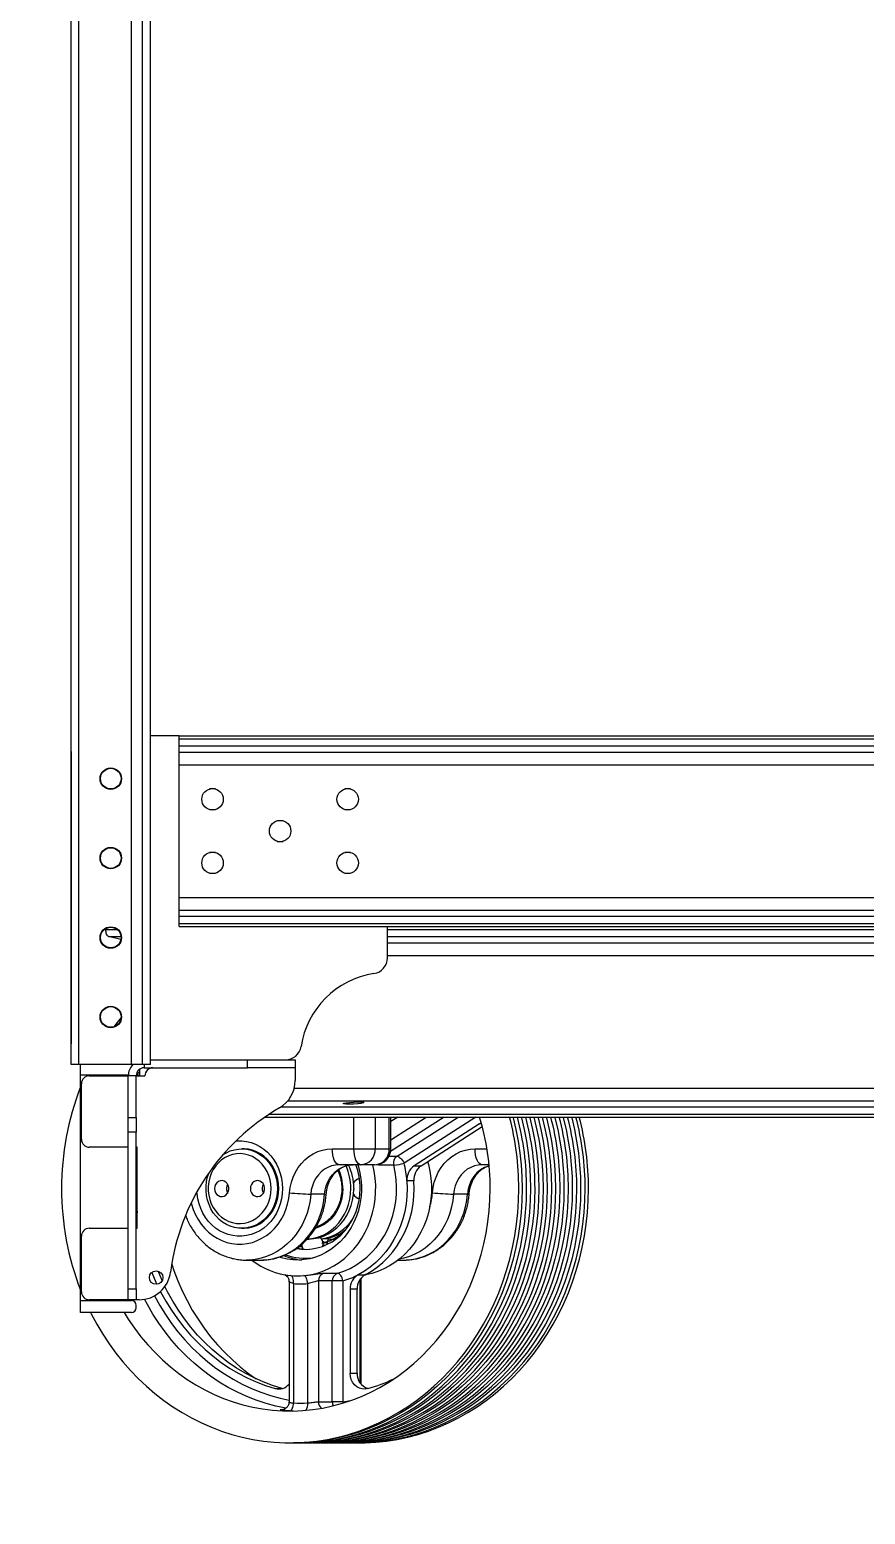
# Model space of a CAD drawing. Header units: millimetres. Extents: x -732 to 732, y -490 to 3247.
# Drawn here: x -732 to -206, y -490 to 444 of the extents above; entities that cross this region are included whole.
import ezdxf

# ---------------------------------------------------------------- set-up
doc = ezdxf.new("R2010")
doc.units = ezdxf.units.MM
doc.layers.add('Wipeouts', color=7, linetype='Continuous', true_color=0xbcb7d9)

msp = doc.modelspace()

# ---------------------------------------------------------------- wipeouts: each hides what was drawn before it
msp.add_wipeout([(0, -490), (0, 0), (-656, 0), (-656, 2736), (-571.226, 2736), (-564.722, 2738.404), (-561.345, 2744.461), (-545.891, 2774.891), (-515.462, 2790.345), (-509.404, 2793.722), (-507, 2800.226), (-507, 2820), (-200, 2820), (-200, 2805), (0, 2805), (0, 2940), (-565, 2940), (-565, 2952.956), (-567.669, 2962.938), (-574.962, 2970.255), (-594.292, 2983.776), (-621.26, 3013.874), (-632.169, 3033.634), (-643.4, 3073.506), (-650.016, 3086.002), (-663.242, 3091), (-665, 3091), (-665, 3099), (-700, 3099), (-700, 2943), (-706, 2943), (-706, 2904), (-707.012, 2903.944), (-709.343, 2909.157), (-715, 2911.5), (-720, 2911.5), (-720, 2907.5), (-716, 2907.5), (-713.172, 2906.328), (-712, 2903.5), (-712, 2894.795), (-715, 2894.795), (-715, 2891.899), (-721.657, 2889.556), (-724, 2883.9), (-724, 2879.899), (-721.657, 2874.243), (-716, 2871.9), (-715, 2871.9), (-715, 2866.096), (-724, 2866.096), (-724, 2863), (-729, 2863), (-729, 2844), (-732, 2844), (-732, 2832), (-729, 2832), (-729, 2813), (-724, 2813), (-724, 2809.903), (-715, 2809.795), (-715, 2804.1), (-716.011, 2804.1), (-721.657, 2801.757), (-724, 2796.1), (-724, 2792.1), (-721.657, 2786.443), (-716, 2784.1), (-715, 2784.1), (-715, 2780.436), (-712, 2780.436), (-712, 2772.5), (-713.172, 2769.671), (-716, 2768.5), (-720, 2768.5), (-720, 2764.5), (-715, 2764.5), (-709.343, 2766.843), (-707, 2772), (-706, 2772), (-706, -207), (-700, -207), (-700, -221.04), (-711.24, -268.532), (-712.011, -285), (-706.879, -327.231), (-700, -348.96), (-700, -363), (-693.744, -363), (-668.671, -399.456), (-650.491, -416.148), (-627.069, -430.923), (-601.581, -440.58), (-578.289, -444.604), (-571.554, -444.956), (-520.975, -444.956), (-500.851, -442.85), (-484.43, -438.668), (-474.809, -435.208), (-453.437, -424.147), (-428.79, -404.57), (-406.439, -376.601), (-389.377, -340.1), (-383.061, -314.834), (-380.539, -284.9), (-381.99, -262.313), (-386.344, -240), (-191.807, -240), (-191.807, -490)]).dxf.layer = 'Wipeouts'

# ---------------------------------------------------------------- next in the draw order: linework, layer by layer
at = {"color": 7, "linetype": 'Continuous', "lineweight": 25}
for p, q in [((-706, -207), (-706, 2828)), ((-661, -207), (-661, 2828)), ((-656, -207), (-656, 2828)), ((-638, 0), (-656, 0)), ((-638, -1.889), (-638, 0)), ((-638, 0), (638, 0)), ((-638, -1.889), (638, -1.889)), ((-638, -6.364), (-638, -1.889)), ((-638, -6.364), (638, -6.364)), ((-638, -10.306), (-638, -6.364)), ((-706, -10), (-706, -194)), ((-638, -10.306), (638, -10.306)), ((-638, -18.263), (-638, -10.306)), ((-638, -18.263), (638, -18.263)), ((-638, -101.737), (-638, -18.263)), ((-615.18, -33.5), (-618.82, -33.5)), ((-530.18, -33.5), (-533.82, -33.5)), ((-618.82, -46.5), (-615.18, -46.5)), ((-533.82, -46.5), (-530.18, -46.5)), ((-572.68, -53.5), (-576.32, -53.5)), ((-615.18, -73.5), (-618.82, -73.5)), ((-576.32, -66.5), (-572.68, -66.5)), ((-530.18, -73.5), (-533.82, -73.5)), ((-618.82, -86.5), (-615.18, -86.5)), ((-533.82, -86.5), (-530.18, -86.5)), ((-638, -101.737), (638, -101.737)), ((-638, -109.694), (-638, -101.737)), ((-638, -109.694), (638, -109.694)), ((-638, -113.636), (-638, -109.694)), ((-684.144, -121.889), (-684.144, -121.311)), ((-638, -113.636), (638, -113.636)), ((-638, -118.111), (-638, -113.636)), ((-638, -118.111), (638, -118.111)), ((-638, -120), (-638, -118.111)), ((-638, -120), (41.748, -120)), ((-507, -139.774), (-507, -120)), ((-674.616, -128.225), (-682.378, -126.364)), ((-656, -204), (-571.226, -204)), ((-595, -209), (-595, -204)), ((-571.226, -204), (-565, -204)), ((-565, -204), (-565, -209)), ((-701, -207), (-706, -207)), ((-668, -207), (-701, -207)), ((-700, -213.5), (-700, -207)), ((-700, -213.5), (-669.987, -213.5)), ((-700, -355.5), (-700, -213.5)), ((-694.5, -214), (-670, -214)), ((-670, -213.5), (-670, -214)), ((-665, -214), (-670, -214)), ((-670, -240.342), (-670, -214)), ((-661, -207), (-668, -207)), ((-665, -214), (-659.5, -214)), ((-665, -240.342), (-665, -214)), ((-662.795, -214), (-662.795, -209.855)), ((-656, -207), (-661, -207)), ((-660, -209), (-595, -209)), ((-565, -209), (-595, -209)), ((-565, -209), (-565, -216.957)), ((-699.5, -254), (-699.5, -219)), ((-670, -240.342), (-665, -240.342)), ((-670, -249.439), (-670, -240.342)), ((-665, -240.342), (-665, -249.439)), ((-584.039, -240), (570.168, -240)), ((-528.061, -260), (-528.061, -240)), ((-514.69, -240), (-514.69, -260)), ((-505.922, -260), (-505.922, -240)), ((-504.91, -260), (-504.91, -240)), ((-665, -249.439), (-670, -249.439)), ((-670, -348.032), (-670, -249.439)), ((-665, -348.032), (-665, -249.439)), ((-449.029, -244.226), (-490.239, -270.698)), ((-485.856, -270.698), (-447.343, -245.959)), ((-449.029, -244.226), (-447.967, -243.644)), ((-670, -259), (-694.5, -259)), ((-664.5, -259), (-665, -259)), ((-664.5, -310), (-664.5, -259)), ((-597.773, -260), (-598.65, -260)), ((-541.716, -260), (-528.061, -260)), ((-528.061, -260), (-514.69, -260)), ((-514.69, -260), (-505.922, -260)), ((-664.5, -270), (-665, -270)), ((-523.678, -270), (-537.333, -270)), ((-514.91, -270), (-523.678, -270)), ((-503.017, -270.281), (-511.785, -270.281)), ((-490.239, -270.698), (-485.856, -270.698)), ((-443.076, -270), (-447.467, -270)), ((-490.32, -280.164), (-494.704, -280.164)), ((-546.488, -288.462), (-555.255, -288.462)), ((-528.171, -284.716), (-528.171, -285.284)), ((-456.622, -288.462), (-465.389, -288.462)), ((-699.5, -350), (-699.5, -315)), ((-694.5, -310), (-670, -310)), ((-665, -310), (-664.5, -310)), ((-598.65, -310), (-597.773, -310)), ((-557.471, -316.75), (-556.707, -316.75)), ((-556.451, -316.749), (-556.707, -316.749)), ((-542.757, -316.75), (-540.925, -316.75)), ((-540.67, -316.749), (-540.925, -316.749)), ((-540.67, -316.749), (-539.298, -316.698)), ((-561.692, -320.877), (-560.708, -321.263)), ((-547.55, -320.955), (-547.18, -321.102)), ((-547.484, -320.18), (-546.264, -320.729)), ((-595.184, -329.998), (-595.581, -330)), ((-595.581, -330), (-586.814, -330)), ((-586.814, -330), (-586.528, -329.999)), ((-500.307, -330), (-496.948, -330)), ((-496.948, -330), (-496.662, -329.999)), ((-568.91, -343.371), (-568.91, -419.284)), ((-566.101, -344.791), (-566.101, -419.908)), ((-557.113, -419.908), (-557.113, -344.791)), ((-550.428, -343.095), (-550.428, -419.164)), ((-541.66, -343.095), (-550.428, -343.095)), ((-547.057, -338.253), (-538.29, -338.253)), ((-541.66, -419.164), (-541.66, -343.095)), ((-534.974, -343.095), (-541.66, -343.095)), ((-534.974, -343.095), (-534.974, -419.164)), ((-525.344, -339.211), (-520.961, -339.211)), ((-523.619, -408.084), (-523.619, -343.371)), ((-670, -355), (-694.5, -355)), ((-670, -348.032), (-665, -348.032)), ((-670, -355), (-670, -348.032)), ((-670, -355), (-670, -355.5)), ((-665, -355), (-670, -355)), ((-665, -348.032), (-665, -355)), ((-663.242, -355), (-665, -355)), ((-530.48, -348.246), (-530.48, -401.19)), ((-526.097, -348.246), (-530.48, -348.246)), ((-526.097, -401.19), (-526.097, -348.246)), ((-700, -363), (-700, -355.5)), ((-700, -355.5), (-668, -355.5)), ((-668, -363), (-700, -363)), ((-665, -360), (-665, -358.5)), ((-530.48, -401.19), (-526.097, -401.19)), ((-577.667, -410.872), (-573.283, -410.872)), ((-550.428, -419.164), (-541.66, -419.164)), ((-534.974, -419.164), (-541.66, -419.164)), ((-568.183, -445), (-566.101, -445)), ((-563.251, -445), (-560.84, -445)), ((-557.991, -445), (-555.58, -445)), ((-552.73, -445), (-550.319, -445)), ((-547.47, -445), (-545.059, -445)), ((-542.209, -445), (-539.798, -445)), ((-536.949, -445), (-534.538, -445)), ((-531.689, -445), (-529.277, -445)), ((-526.428, -445), (-524.346, -445))]:
    msp.add_line(p, q, dxfattribs=at)
at = {"color": 8, "linetype": 'Continuous', "lineweight": 25}
for p, q in [((-701, -207), (-701, 2828)), ((-668, -207), (-668, 2828)), ((-684.144, -121.889), (-676.984, -121.889)), ((-682.378, -126.364), (-674.531, -126.364)), ((-507, -121.889), (570.168, -121.889)), ((-507, -126.364), (571.934, -126.364)), ((-507, -130.306), (588.376, -130.306)), ((-507, -138.263), (591.516, -138.263)), ((-664.872, -212.878), (-664.369, -213.216)), ((-664.369, -213.216), (-664.808, -214)), ((-663.149, -214), (-664.369, -213.216)), ((-660, -207), (-660, -209)), ((-565.58, -221.738), (591.516, -221.738)), ((-569.58, -229.694), (588.376, -229.694)), ((-581.222, -238.111), (570.168, -238.111)), ((-573.964, -233.636), (571.934, -233.636)), ((-471.386, -240), (-505.042, -261.62)), ((-504.91, -254.354), (-482.565, -240)), ((-500.541, -240), (-504.91, -242.806)), ((-500.934, -264.613), (-462.618, -240)), ((-451.438, -240), (-496.496, -268.943)), ((-447.807, -244.226), (-449.029, -244.226)), ((-665, -260), (-664.5, -260)), ((-505.922, -260), (-504.91, -260)), ((-451.85, -260), (-444.374, -260)), ((-511.785, -270.281), (-511.916, -269.542)), ((-506.038, -264.613), (-500.934, -264.613)), ((-570.591, -339.713), (-571.265, -339.369)), ((-524.125, -343.095), (-524.813, -343.095)), ((-524.125, -407.439), (-524.125, -343.095)), ((-534.974, -419.164), (-530.166, -418.458)), ((-534.921, -420.02), (-534.974, -419.164)), ((-573.397, -424.133), (-572.916, -424.133)), ((-573.397, -424.133), (-572.888, -424.164))]:
    msp.add_line(p, q, dxfattribs=at)
at = {"color": 7, "linetype": 'Continuous', "lineweight": 25, "flags": 128}
for points in [[(-682.378, -126.364), (-682.732, -126.204), (-683.067, -125.899), (-683.372, -125.459), (-683.637, -124.9), (-683.853, -124.24), (-684.013, -123.502), (-684.111, -122.709), (-684.144, -121.889)], [(-674.506, -177.267), (-677.862, -181.517), (-679.151, -183.232)], [(-428.098, -240), (-427.947, -240.578), (-426.228, -247.831), (-424.816, -255.167), (-423.714, -262.567), (-422.926, -270.017), (-422.452, -277.501), (-422.294, -285), (-422.452, -292.5), (-422.926, -299.983), (-423.714, -307.433), (-424.816, -314.834), (-426.228, -322.169), (-427.947, -329.422), (-429.971, -336.578), (-432.293, -343.621), (-434.91, -350.534), (-437.815, -357.304), (-441.002, -363.915), (-444.464, -370.352), (-448.193, -376.601), (-452.182, -382.65), (-456.421, -388.483), (-460.901, -394.089), (-465.613, -399.456), (-470.545, -404.57), (-475.687, -409.422), (-481.028, -414.001), (-486.557, -418.295), (-492.259, -422.297), (-498.125, -425.997), (-504.139, -429.387), (-510.29, -432.459), (-516.564, -435.208), (-522.946, -437.626), (-529.424, -439.709), (-535.982, -441.452), (-542.606, -442.85), (-549.282, -443.902), (-555.994, -444.604), (-562.729, -444.956), (-566.101, -445)], [(-422.838, -240), (-422.687, -240.578), (-420.967, -247.831), (-419.555, -255.167), (-418.454, -262.567), (-417.665, -270.017), (-417.191, -277.501), (-417.033, -285), (-417.191, -292.5), (-417.665, -299.983), (-418.454, -307.433), (-419.555, -314.834), (-420.967, -322.169), (-422.687, -329.422), (-424.71, -336.578), (-427.033, -343.621), (-429.649, -350.534), (-432.554, -357.304), (-435.742, -363.915), (-439.204, -370.352), (-442.933, -376.601), (-446.922, -382.65), (-451.161, -388.483), (-455.641, -394.089), (-460.352, -399.456), (-465.285, -404.57), (-470.427, -409.422), (-475.768, -414.001), (-481.296, -418.295), (-486.999, -422.297), (-492.864, -425.997), (-498.879, -429.387), (-505.03, -432.459), (-511.303, -435.208), (-517.686, -437.626), (-524.163, -439.709), (-530.721, -441.452), (-537.345, -442.85), (-544.021, -443.902), (-550.734, -444.604), (-557.469, -444.956), (-560.84, -445)], [(-417.578, -240), (-417.426, -240.578), (-415.707, -247.831), (-414.295, -255.167), (-413.193, -262.567), (-412.405, -270.017), (-411.931, -277.501), (-411.773, -285), (-411.931, -292.5), (-412.405, -299.983), (-413.193, -307.433), (-414.295, -314.834), (-415.707, -322.169), (-417.426, -329.422), (-419.45, -336.578), (-421.772, -343.621), (-424.389, -350.534), (-427.294, -357.304), (-430.481, -363.915), (-433.943, -370.352), (-437.673, -376.601), (-441.661, -382.65), (-445.9, -388.483), (-450.38, -394.089), (-455.092, -399.456), (-460.024, -404.57), (-465.166, -409.422), (-470.507, -414.001), (-476.036, -418.295), (-481.739, -422.297), (-487.604, -425.997), (-493.619, -429.387), (-499.769, -432.459), (-506.043, -435.208), (-512.425, -437.626), (-518.903, -439.709), (-525.461, -441.452), (-532.085, -442.85), (-538.761, -443.902), (-545.474, -444.604), (-552.209, -444.956), (-555.58, -445)], [(-412.317, -240), (-412.166, -240.578), (-410.446, -247.831), (-409.034, -255.167), (-407.933, -262.567), (-407.144, -270.017), (-406.67, -277.501), (-406.512, -285), (-406.67, -292.5), (-407.144, -299.983), (-407.933, -307.433), (-409.034, -314.834), (-410.446, -322.169), (-412.166, -329.422), (-414.189, -336.578), (-416.512, -343.621), (-419.129, -350.534), (-422.034, -357.304), (-425.221, -363.915), (-428.683, -370.352), (-432.412, -376.601), (-436.401, -382.65), (-440.64, -388.483), (-445.12, -394.089), (-449.831, -399.456), (-454.764, -404.57), (-459.906, -409.422), (-465.247, -414.001), (-470.775, -418.295), (-476.478, -422.297), (-482.343, -425.997), (-488.358, -429.387), (-494.509, -432.459), (-500.783, -435.208), (-507.165, -437.626), (-513.642, -439.709), (-520.2, -441.452), (-526.825, -442.85), (-533.5, -443.902), (-540.213, -444.604), (-546.948, -444.956), (-550.319, -445)], [(-407.057, -240), (-406.906, -240.578), (-405.186, -247.831), (-403.774, -255.167), (-402.672, -262.567), (-401.884, -270.017), (-401.41, -277.501), (-401.252, -285), (-401.41, -292.5), (-401.884, -299.983), (-402.672, -307.433), (-403.774, -314.834), (-405.186, -322.169), (-406.906, -329.422), (-408.929, -336.578), (-411.251, -343.621), (-413.868, -350.534), (-416.773, -357.304), (-419.96, -363.915), (-423.422, -370.352), (-427.152, -376.601), (-431.14, -382.65), (-435.379, -388.483), (-439.859, -394.089), (-444.571, -399.456), (-449.503, -404.57), (-454.645, -409.422), (-459.987, -414.001), (-465.515, -418.295), (-471.218, -422.297), (-477.083, -425.997), (-483.098, -429.387), (-489.248, -432.459), (-495.522, -435.208), (-501.905, -437.626), (-508.382, -439.709), (-514.94, -441.452), (-521.564, -442.85), (-528.24, -443.902), (-534.953, -444.604), (-541.688, -444.956), (-545.059, -445)], [(-401.796, -240), (-401.645, -240.578), (-399.926, -247.831), (-398.513, -255.167), (-397.412, -262.567), (-396.623, -270.017), (-396.149, -277.501), (-395.991, -285), (-396.149, -292.5), (-396.623, -299.983), (-397.412, -307.433), (-398.513, -314.834), (-399.926, -322.169), (-401.645, -329.422), (-403.668, -336.578), (-405.991, -343.621), (-408.608, -350.534), (-411.513, -357.304), (-414.7, -363.915), (-418.162, -370.352), (-421.891, -376.601), (-425.88, -382.65), (-430.119, -388.483), (-434.599, -394.089), (-439.31, -399.456), (-444.243, -404.57), (-449.385, -409.422), (-454.726, -414.001), (-460.254, -418.295), (-465.957, -422.297), (-471.822, -425.997), (-477.837, -429.387), (-483.988, -432.459), (-490.262, -435.208), (-496.644, -437.626), (-503.121, -439.709), (-509.679, -441.452), (-516.304, -442.85), (-522.979, -443.902), (-529.692, -444.604), (-536.427, -444.956), (-539.798, -445)], [(-396.536, -240), (-396.385, -240.578), (-394.665, -247.831), (-393.253, -255.167), (-392.151, -262.567), (-391.363, -270.017), (-390.889, -277.501), (-390.731, -285), (-390.889, -292.5), (-391.363, -299.983), (-392.151, -307.433), (-393.253, -314.834), (-394.665, -322.169), (-396.385, -329.422), (-398.408, -336.578), (-400.73, -343.621), (-403.347, -350.534), (-406.252, -357.304), (-409.439, -363.915), (-412.901, -370.352), (-416.631, -376.601), (-420.619, -382.65), (-424.858, -388.483), (-429.339, -394.089), (-434.05, -399.456), (-438.982, -404.57), (-444.125, -409.422), (-449.466, -414.001), (-454.994, -418.295), (-460.697, -422.297), (-466.562, -425.997), (-472.577, -429.387), (-478.728, -432.459), (-485.001, -435.208), (-491.384, -437.626), (-497.861, -439.709), (-504.419, -441.452), (-511.043, -442.85), (-517.719, -443.902), (-524.432, -444.604), (-531.167, -444.956), (-534.538, -445)], [(-391.275, -240), (-391.124, -240.578), (-389.405, -247.831), (-387.992, -255.167), (-386.891, -262.567), (-386.102, -270.017), (-385.628, -277.501), (-385.47, -285), (-385.628, -292.5), (-386.102, -299.983), (-386.891, -307.433), (-387.992, -314.834), (-389.405, -322.169), (-391.124, -329.422), (-393.148, -336.578), (-395.47, -343.621), (-398.087, -350.534), (-400.992, -357.304), (-404.179, -363.915), (-407.641, -370.352), (-411.37, -376.601), (-415.359, -382.65), (-419.598, -388.483), (-424.078, -394.089), (-428.79, -399.456), (-433.722, -404.57), (-438.864, -409.422), (-444.205, -414.001), (-449.733, -418.295), (-455.436, -422.297), (-461.302, -425.997), (-467.316, -429.387), (-473.467, -432.459), (-479.741, -435.208), (-486.123, -437.626), (-492.601, -439.709), (-499.158, -441.452), (-505.783, -442.85), (-512.458, -443.902), (-519.171, -444.604), (-525.906, -444.956), (-529.277, -445)], [(-610.641, -263.858), (-608.313, -262.43), (-605.846, -261.317), (-603.278, -260.536), (-600.645, -260.099), (-597.984, -260.011), (-595.332, -260.274), (-592.727, -260.884), (-590.205, -261.833), (-587.801, -263.107), (-585.55, -264.688), (-583.483, -266.554), (-581.629, -268.68), (-580.013, -271.034), (-578.659, -273.584), (-577.586, -276.295), (-576.808, -279.128), (-576.338, -282.043), (-576.18, -285)], [(-602.436, -255.126), (-601.425, -255.044), (-598.505, -255.044), (-595.603, -255.395), (-592.751, -256.094), (-589.985, -257.131), (-587.335, -258.495), (-584.833, -260.17), (-582.509, -262.135), (-580.389, -264.369), (-578.499, -266.845), (-576.861, -269.533), (-575.493, -272.403), (-574.412, -275.421), (-573.631, -278.551), (-573.159, -281.756), (-573.001, -285)], [(-575.303, -285), (-575.461, -282.043), (-575.932, -279.128), (-576.709, -276.295), (-577.783, -273.584), (-579.136, -271.034), (-580.752, -268.68), (-582.606, -266.554), (-584.673, -264.688), (-586.925, -263.107), (-589.328, -261.833), (-591.85, -260.884), (-594.455, -260.274), (-597.107, -260.011), (-597.773, -260)], [(-568.6, -287.692), (-568.185, -284.278), (-567.421, -280.939), (-566.318, -277.72), (-564.89, -274.663), (-563.157, -271.808), (-561.141, -269.193), (-558.868, -266.852), (-556.37, -264.817), (-553.678, -263.113), (-550.828, -261.765), (-547.859, -260.789), (-544.808, -260.198), (-541.716, -260)], [(-537.333, -270), (-538.188, -269.808), (-539.01, -269.239), (-539.768, -268.315), (-540.432, -267.071), (-540.978, -265.556), (-541.383, -263.827), (-541.632, -261.951), (-541.716, -260)], [(-523.678, -270), (-524.533, -269.808), (-525.355, -269.239), (-526.113, -268.315), (-526.777, -267.071), (-527.323, -265.556), (-527.728, -263.827), (-527.977, -261.951), (-528.061, -260)], [(-478.734, -287.692), (-478.319, -284.278), (-477.555, -280.939), (-476.452, -277.72), (-475.024, -274.663), (-473.291, -271.808), (-471.274, -269.193), (-469.002, -266.852), (-466.504, -264.817), (-463.812, -263.113), (-460.962, -261.765), (-457.993, -260.789), (-454.942, -260.198), (-451.85, -260)], [(-447.467, -270), (-448.322, -269.808), (-449.144, -269.239), (-449.902, -268.315), (-450.566, -267.071), (-451.111, -265.556), (-451.517, -263.827), (-451.766, -261.951), (-451.85, -260)], [(-664.519, -270), (-664.567, -270.468), (-665, -275.699)], [(-580.191, -285), (-580.354, -282.187), (-580.838, -279.42), (-581.636, -276.744), (-582.736, -274.204), (-584.118, -271.842), (-585.761, -269.695), (-587.636, -267.8), (-589.714, -266.187), (-591.961, -264.883), (-594.339, -263.909), (-596.809, -263.282), (-599.331, -263.011), (-601.864, -263.102), (-604.365, -263.552), (-606.794, -264.354), (-609.111, -265.495), (-611.278, -266.956), (-613.259, -268.714), (-615.021, -270.739), (-616.537, -272.998), (-617.78, -275.455), (-618.731, -278.068), (-619.374, -280.795), (-619.698, -283.591), (-619.698, -286.41), (-619.374, -289.206), (-618.731, -291.932), (-617.78, -294.545), (-616.537, -297.002), (-615.021, -299.261), (-613.259, -301.286), (-611.278, -303.044), (-609.111, -304.505), (-606.794, -305.646), (-604.365, -306.448), (-601.864, -306.898), (-599.331, -306.989), (-596.809, -306.718), (-594.339, -306.091), (-591.961, -305.117), (-589.714, -303.813), (-587.636, -302.2), (-585.761, -300.305), (-584.118, -298.158), (-582.736, -295.796), (-581.636, -293.256), (-580.838, -290.581), (-580.354, -287.813), (-580.191, -285)], [(-525.667, -270), (-525.278, -271.284), (-524.339, -275.125), (-523.709, -279.044), (-523.393, -283.01), (-523.393, -286.991), (-523.709, -290.956), (-524.339, -294.875), (-525.278, -298.716), (-526.518, -302.45), (-528.05, -306.048), (-529.862, -309.481), (-531.94, -312.722), (-534.267, -315.747), (-536.824, -318.53), (-539.594, -321.052), (-542.552, -323.291), (-545.677, -325.23), (-548.943, -326.855), (-552.326, -328.152), (-555.799, -329.111), (-559.334, -329.725), (-562.904, -329.989), (-566.482, -329.901), (-570.038, -329.462), (-573.545, -328.674), (-575.022, -328.233)], [(-559.68, -339.809), (-555.741, -339.264), (-551.854, -338.37), (-548.044, -337.132), (-544.336, -335.557), (-540.753, -333.657), (-537.319, -331.443), (-534.055, -328.93), (-530.983, -326.133), (-528.123, -323.071), (-525.493, -319.764), (-523.109, -316.233), (-520.988, -312.5), (-519.143, -308.59), (-517.586, -304.528), (-516.327, -300.34), (-515.374, -296.053), (-514.733, -291.695), (-514.409, -287.294), (-514.402, -282.878), (-514.715, -278.475), (-515.343, -274.115), (-516.239, -270)], [(-537.333, -270), (-539.766, -270.184), (-542.155, -270.733), (-544.455, -271.637), (-546.624, -272.879), (-548.622, -274.436), (-550.412, -276.28), (-551.961, -278.376), (-553.24, -280.687), (-554.227, -283.169), (-554.903, -285.776), (-555.255, -288.462)], [(-546.488, -288.462), (-546.136, -285.776), (-545.46, -283.169), (-544.473, -280.687), (-543.193, -278.376), (-541.644, -276.28), (-539.854, -274.436), (-537.856, -272.879), (-535.688, -271.637), (-533.388, -270.733), (-530.999, -270.184), (-528.565, -270)], [(-538.29, -338.253), (-534.335, -336.919), (-530.493, -335.221), (-526.793, -333.172), (-523.26, -330.787), (-519.918, -328.081), (-516.79, -325.075), (-513.9, -321.788), (-511.266, -318.244), (-508.908, -314.467), (-506.841, -310.485), (-505.081, -306.324), (-503.639, -302.015), (-502.526, -297.586), (-501.749, -293.07), (-501.314, -288.496), (-501.224, -283.899), (-501.48, -279.31), (-502.079, -274.76), (-503.017, -270.281)], [(-481.707, -268.033), (-481.215, -269.825), (-480.274, -274.115), (-479.645, -278.475), (-479.333, -282.878), (-479.339, -287.294), (-479.663, -291.695), (-480.304, -296.053), (-481.257, -300.34), (-482.517, -304.528), (-484.074, -308.59), (-485.919, -312.5), (-488.04, -316.233), (-490.423, -319.764), (-493.053, -323.071), (-495.913, -326.133), (-498.985, -328.93), (-502.249, -331.443), (-505.683, -333.657), (-509.266, -335.557), (-512.974, -337.132), (-516.784, -338.37), (-520.671, -339.264), (-521.176, -339.354)], [(-500.934, -264.613), (-500.464, -264.696), (-499.925, -264.943), (-499.338, -265.343), (-498.726, -265.881), (-498.113, -266.537), (-497.522, -267.286), (-496.976, -268.098), (-496.496, -268.943)], [(-447.467, -270), (-449.9, -270.184), (-452.289, -270.733), (-454.589, -271.637), (-456.758, -272.879), (-458.756, -274.436), (-460.546, -276.28), (-462.095, -278.376), (-463.374, -280.687), (-464.361, -283.169), (-465.037, -285.776), (-465.389, -288.462)], [(-576.18, -285), (-576.338, -287.957), (-576.808, -290.872), (-577.586, -293.705), (-578.659, -296.416), (-580.013, -298.966), (-581.629, -301.321), (-583.483, -303.446), (-585.55, -305.312), (-587.801, -306.893), (-590.205, -308.167), (-592.727, -309.116), (-595.332, -309.726), (-597.984, -309.989), (-600.645, -309.901), (-603.278, -309.464), (-605.846, -308.683), (-608.313, -307.57), (-610.645, -306.14), (-612.808, -304.413), (-614.772, -302.414), (-616.51, -300.17), (-617.997, -297.713), (-619.213, -295.078), (-620.14, -292.301), (-620.765, -289.422), (-621.08, -286.481), (-621.08, -283.519), (-620.765, -280.578), (-620.14, -277.699), (-619.213, -274.922), (-619.166, -274.804)], [(-615.694, -285), (-615.527, -286.349), (-615.04, -287.598), (-614.267, -288.654), (-613.267, -289.439), (-612.114, -289.896), (-610.893, -289.989), (-609.695, -289.711), (-608.608, -289.085), (-607.714, -288.156), (-607.078, -286.992), (-606.748, -285.681), (-606.748, -284.319), (-607.078, -283.008), (-607.714, -281.845), (-608.608, -280.915), (-609.695, -280.289), (-610.893, -280.012), (-612.114, -280.105), (-613.267, -280.561), (-614.267, -281.346), (-615.04, -282.402), (-615.527, -283.651), (-615.694, -285)], [(-593.224, -285), (-593.057, -286.349), (-592.57, -287.598), (-591.797, -288.654), (-590.797, -289.439), (-589.644, -289.896), (-588.423, -289.989), (-587.225, -289.711), (-586.138, -289.085), (-585.244, -288.156), (-584.608, -286.992), (-584.278, -285.681), (-584.278, -284.319), (-584.608, -283.008), (-585.244, -281.845), (-586.138, -280.915), (-587.225, -280.289), (-588.423, -280.012), (-589.644, -280.105), (-590.797, -280.561), (-591.797, -281.346), (-592.57, -282.402), (-593.057, -283.651), (-593.224, -285)], [(-494.704, -280.164), (-494.529, -284.993), (-494.703, -289.822), (-495.226, -294.62), (-496.095, -299.355), (-497.303, -303.998), (-498.843, -308.517), (-500.705, -312.883), (-502.877, -317.069), (-505.345, -321.046), (-508.092, -324.79), (-511.102, -328.275), (-514.353, -331.479), (-517.826, -334.383), (-521.498, -336.965), (-525.344, -339.211)], [(-520.961, -339.211), (-517.114, -336.965), (-513.442, -334.383), (-509.97, -331.479), (-506.718, -328.275), (-503.709, -324.79), (-500.961, -321.046), (-498.494, -317.069), (-496.322, -312.883), (-494.46, -308.517), (-492.919, -303.998), (-491.711, -299.355), (-490.842, -294.62), (-490.319, -289.822), (-490.145, -284.993), (-490.32, -280.164)], [(-693.744, -363), (-693.282, -363.915), (-689.82, -370.352), (-686.09, -376.601), (-682.101, -382.65), (-677.862, -388.483), (-673.382, -394.089), (-668.671, -399.456), (-663.739, -404.57), (-658.596, -409.422), (-653.255, -414.001), (-647.727, -418.295), (-642.024, -422.297), (-636.159, -425.997), (-630.144, -429.387), (-623.993, -432.459), (-617.72, -435.208), (-611.337, -437.626), (-604.86, -439.709), (-598.302, -441.452), (-591.678, -442.85), (-585.002, -443.902), (-578.289, -444.604), (-571.554, -444.956), (-564.812, -444.956), (-558.077, -444.604), (-551.364, -443.902), (-544.688, -442.85), (-538.064, -441.452), (-531.506, -439.709), (-525.029, -437.626), (-518.646, -435.208), (-512.373, -432.459), (-506.222, -429.387), (-500.207, -425.997), (-494.342, -422.297), (-488.639, -418.295), (-483.111, -414.001), (-477.77, -409.422), (-472.627, -404.57), (-467.695, -399.456), (-462.984, -394.089), (-458.503, -388.483), (-454.264, -382.65), (-450.276, -376.601), (-446.546, -370.352), (-443.084, -363.915), (-439.897, -357.304), (-436.992, -350.534), (-434.375, -343.621), (-432.053, -336.578), (-430.03, -329.422), (-428.31, -322.169), (-426.898, -314.834), (-425.796, -307.433), (-425.008, -299.983), (-424.534, -292.5), (-424.376, -285)], [(-672.675, -363), (-669.982, -367.29), (-666.138, -372.877), (-662.046, -378.242), (-657.716, -383.371), (-653.161, -388.252), (-648.391, -392.872), (-643.418, -397.219), (-638.255, -401.284), (-632.915, -405.054), (-627.412, -408.521), (-621.759, -411.676), (-615.971, -414.511), (-610.062, -417.019), (-604.047, -419.193), (-597.942, -421.029), (-591.761, -422.52), (-585.521, -423.665), (-579.237, -424.459), (-572.926, -424.901), (-566.602, -424.989), (-560.282, -424.724), (-553.982, -424.106), (-547.718, -423.136), (-541.506, -421.818), (-535.361, -420.154), (-529.299, -418.148), (-523.335, -415.806), (-517.485, -413.134), (-511.762, -410.138), (-506.182, -406.826), (-500.759, -403.206), (-495.506, -399.287), (-490.437, -395.081), (-485.564, -390.595), (-480.9, -385.843), (-476.456, -380.837), (-472.244, -375.588), (-468.274, -370.11), (-464.557, -364.418), (-461.101, -358.525), (-457.916, -352.446), (-455.01, -346.196), (-452.389, -339.792), (-450.061, -333.25), (-448.031, -326.586), (-446.305, -319.817), (-444.887, -312.959), (-443.78, -306.032), (-442.987, -299.051), (-442.511, -292.034), (-442.352, -285)], [(-573.001, -285), (-573.159, -288.244), (-573.631, -291.449), (-574.412, -294.579), (-575.493, -297.597), (-576.861, -300.467), (-578.499, -303.155), (-580.389, -305.631), (-582.509, -307.865), (-584.833, -309.831), (-587.335, -311.506), (-589.985, -312.869), (-592.751, -313.907), (-595.603, -314.605), (-598.505, -314.956), (-601.425, -314.956), (-604.327, -314.605), (-607.178, -313.907), (-609.945, -312.869), (-612.595, -311.506), (-615.097, -309.831), (-617.421, -307.865), (-619.54, -305.631), (-621.431, -303.155), (-623.069, -300.467), (-624.437, -297.597), (-625.517, -294.579), (-626.298, -291.449), (-626.771, -288.244), (-626.864, -287.081)], [(-597.773, -310), (-597.107, -309.989), (-594.455, -309.726), (-591.85, -309.116), (-589.328, -308.167), (-586.925, -306.893), (-584.673, -305.312), (-582.606, -303.446), (-580.752, -301.321), (-579.136, -298.966), (-577.783, -296.416), (-576.709, -293.705), (-575.932, -290.872), (-575.461, -287.957), (-575.303, -285)], [(-564.676, -444.992), (-559.88, -444.956), (-553.145, -444.604), (-546.432, -443.902), (-539.756, -442.85), (-533.132, -441.452), (-526.574, -439.709), (-520.097, -437.626), (-513.714, -435.208), (-507.441, -432.459), (-501.29, -429.387), (-495.275, -425.997), (-489.41, -422.297), (-483.707, -418.295), (-478.179, -414.001), (-472.838, -409.422), (-467.696, -404.57), (-462.763, -399.456), (-458.052, -394.089), (-453.572, -388.483), (-449.333, -382.65), (-445.344, -376.601), (-441.615, -370.352), (-438.153, -363.915), (-434.966, -357.304), (-432.06, -350.534), (-429.444, -343.621), (-427.121, -336.578), (-425.098, -329.422), (-423.378, -322.169), (-421.966, -314.834), (-420.865, -307.433), (-420.076, -299.983), (-419.602, -292.5), (-419.444, -285)], [(-564.097, -322.747), (-561.029, -323.15), (-557.708, -323.239), (-554.395, -322.971), (-551.12, -322.349), (-547.915, -321.378), (-544.809, -320.067), (-541.831, -318.429), (-539.009, -316.479), (-536.37, -314.235), (-533.937, -311.718), (-531.734, -308.952), (-529.782, -305.962), (-528.098, -302.776), (-526.698, -299.424), (-525.595, -295.938), (-524.8, -292.349), (-524.32, -288.692), (-524.16, -285)], [(-559.415, -444.992), (-554.62, -444.956), (-547.885, -444.604), (-541.172, -443.902), (-534.496, -442.85), (-527.872, -441.452), (-521.314, -439.709), (-514.837, -437.626), (-508.454, -435.208), (-502.18, -432.459), (-496.03, -429.387), (-490.015, -425.997), (-484.15, -422.297), (-478.447, -418.295), (-472.919, -414.001), (-467.577, -409.422), (-462.435, -404.57), (-457.503, -399.456), (-452.791, -394.089), (-448.311, -388.483), (-444.072, -382.65), (-440.084, -376.601), (-436.354, -370.352), (-432.892, -363.915), (-429.705, -357.304), (-426.8, -350.534), (-424.183, -343.621), (-421.861, -336.578), (-419.838, -329.422), (-418.118, -322.169), (-416.706, -314.834), (-415.604, -307.433), (-414.816, -299.983), (-414.342, -292.5), (-414.184, -285)], [(-557.29, -316.72), (-556.262, -316.649), (-553.251, -316.2), (-550.3, -315.398), (-547.443, -314.252), (-544.711, -312.774), (-542.136, -310.981), (-539.747, -308.894), (-537.571, -306.536), (-535.632, -303.935), (-533.953, -301.118), (-532.552, -298.12), (-531.446, -294.972), (-530.647, -291.712), (-530.164, -288.375), (-530.002, -285)], [(-556.451, -316.749), (-553.294, -316.522), (-550.179, -315.908), (-547.144, -314.914), (-544.227, -313.553), (-541.463, -311.84), (-538.886, -309.798), (-536.528, -307.451), (-534.419, -304.828), (-532.583, -301.961), (-531.044, -298.885), (-529.82, -295.64), (-528.927, -292.263), (-528.375, -288.797), (-528.171, -285.284)], [(-554.155, -444.992), (-549.359, -444.956), (-542.624, -444.604), (-535.911, -443.902), (-529.236, -442.85), (-522.611, -441.452), (-516.053, -439.709), (-509.576, -437.626), (-503.194, -435.208), (-496.92, -432.459), (-490.769, -429.387), (-484.754, -425.997), (-478.889, -422.297), (-473.186, -418.295), (-467.658, -414.001), (-462.317, -409.422), (-457.175, -404.57), (-452.242, -399.456), (-447.531, -394.089), (-443.051, -388.483), (-438.812, -382.65), (-434.823, -376.601), (-431.094, -370.352), (-427.632, -363.915), (-424.445, -357.304), (-421.54, -350.534), (-418.923, -343.621), (-416.6, -336.578), (-414.577, -329.422), (-412.857, -322.169), (-411.445, -314.834), (-410.344, -307.433), (-409.555, -299.983), (-409.081, -292.5), (-408.923, -285)], [(-548.895, -444.992), (-544.099, -444.956), (-537.364, -444.604), (-530.651, -443.902), (-523.975, -442.85), (-517.351, -441.452), (-510.793, -439.709), (-504.316, -437.626), (-497.933, -435.208), (-491.66, -432.459), (-485.509, -429.387), (-479.494, -425.997), (-473.629, -422.297), (-467.926, -418.295), (-462.398, -414.001), (-457.057, -409.422), (-451.914, -404.57), (-446.982, -399.456), (-442.271, -394.089), (-437.79, -388.483), (-433.551, -382.65), (-429.563, -376.601), (-425.833, -370.352), (-422.371, -363.915), (-419.184, -357.304), (-416.279, -350.534), (-413.662, -343.621), (-411.34, -336.578), (-409.317, -329.422), (-407.597, -322.169), (-406.185, -314.834), (-405.083, -307.433), (-404.295, -299.983), (-403.821, -292.5), (-403.663, -285)], [(-543.634, -444.992), (-538.838, -444.956), (-532.103, -444.604), (-525.39, -443.902), (-518.715, -442.85), (-512.09, -441.452), (-505.532, -439.709), (-499.055, -437.626), (-492.673, -435.208), (-486.399, -432.459), (-480.248, -429.387), (-474.233, -425.997), (-468.368, -422.297), (-462.665, -418.295), (-457.137, -414.001), (-451.796, -409.422), (-446.654, -404.57), (-441.721, -399.456), (-437.01, -394.089), (-432.53, -388.483), (-428.291, -382.65), (-424.302, -376.601), (-420.573, -370.352), (-417.111, -363.915), (-413.924, -357.304), (-411.019, -350.534), (-408.402, -343.621), (-406.079, -336.578), (-404.056, -329.422), (-402.337, -322.169), (-400.924, -314.834), (-399.823, -307.433), (-399.034, -299.983), (-398.56, -292.5), (-398.402, -285)], [(-538.374, -444.992), (-533.578, -444.956), (-526.843, -444.604), (-520.13, -443.902), (-513.454, -442.85), (-506.83, -441.452), (-500.272, -439.709), (-493.795, -437.626), (-487.412, -435.208), (-481.139, -432.459), (-474.988, -429.387), (-468.973, -425.997), (-463.108, -422.297), (-457.405, -418.295), (-451.877, -414.001), (-446.536, -409.422), (-441.393, -404.57), (-436.461, -399.456), (-431.75, -394.089), (-427.269, -388.483), (-423.03, -382.65), (-419.042, -376.601), (-415.312, -370.352), (-411.85, -363.915), (-408.663, -357.304), (-405.758, -350.534), (-403.142, -343.621), (-400.819, -336.578), (-398.796, -329.422), (-397.076, -322.169), (-395.664, -314.834), (-394.562, -307.433), (-393.774, -299.983), (-393.3, -292.5), (-393.142, -285)], [(-533.113, -444.992), (-528.317, -444.956), (-521.582, -444.604), (-514.87, -443.902), (-508.194, -442.85), (-501.57, -441.452), (-495.012, -439.709), (-488.534, -437.626), (-482.152, -435.208), (-475.878, -432.459), (-469.727, -429.387), (-463.713, -425.997), (-457.847, -422.297), (-452.144, -418.295), (-446.616, -414.001), (-441.275, -409.422), (-436.133, -404.57), (-431.201, -399.456), (-426.489, -394.089), (-422.009, -388.483), (-417.77, -382.65), (-413.781, -376.601), (-410.052, -370.352), (-406.59, -363.915), (-403.403, -357.304), (-400.498, -350.534), (-397.881, -343.621), (-395.559, -336.578), (-393.535, -329.422), (-391.816, -322.169), (-390.403, -314.834), (-389.302, -307.433), (-388.513, -299.983), (-388.04, -292.5), (-387.881, -285)], [(-527.853, -444.992), (-523.057, -444.956), (-516.322, -444.604), (-509.609, -443.902), (-502.933, -442.85), (-496.309, -441.452), (-489.751, -439.709), (-483.274, -437.626), (-476.891, -435.208), (-470.618, -432.459), (-464.467, -429.387), (-458.452, -425.997), (-452.587, -422.297), (-446.884, -418.295), (-441.356, -414.001), (-436.015, -409.422), (-430.872, -404.57), (-425.94, -399.456), (-421.229, -394.089), (-416.749, -388.483), (-412.51, -382.65), (-408.521, -376.601), (-404.791, -370.352), (-401.329, -363.915), (-398.142, -357.304), (-395.237, -350.534), (-392.621, -343.621), (-390.298, -336.578), (-388.275, -329.422), (-386.555, -322.169), (-385.143, -314.834), (-384.041, -307.433), (-383.253, -299.983), (-382.779, -292.5), (-382.621, -285)], [(-524.346, -445), (-520.975, -444.956), (-514.24, -444.604), (-507.527, -443.902), (-500.851, -442.85), (-494.227, -441.452), (-487.669, -439.709), (-481.192, -437.626), (-474.809, -435.208), (-468.535, -432.459), (-462.385, -429.387), (-456.37, -425.997), (-450.505, -422.297), (-444.802, -418.295), (-439.274, -414.001), (-433.932, -409.422), (-428.79, -404.57), (-423.858, -399.456), (-419.146, -394.089), (-414.666, -388.483), (-410.427, -382.65), (-406.439, -376.601), (-402.709, -370.352), (-399.247, -363.915), (-396.06, -357.304), (-393.155, -350.534), (-390.538, -343.621), (-388.216, -336.578), (-386.193, -329.422), (-384.473, -322.169), (-383.061, -314.834), (-381.959, -307.433), (-381.171, -299.983), (-380.697, -292.5), (-380.539, -285)], [(-665, -294.301), (-664.717, -297.96), (-664.5, -300.181)], [(-562.266, -321.364), (-561.751, -321.546), (-560.542, -321.935)], [(-547.602, -321.263), (-547.601, -321.257), (-547.482, -320)], [(-642.688, -332.579), (-641.341, -336.538), (-638.866, -343.013), (-636.101, -349.341), (-633.054, -355.507), (-629.733, -361.495), (-626.145, -367.29), (-622.301, -372.877), (-618.208, -378.242), (-613.879, -383.371), (-609.324, -388.252), (-604.554, -392.872), (-599.581, -397.219), (-594.418, -401.284), (-589.493, -404.776)], [(-655.246, -337.756), (-652.597, -343.948), (-652.006, -345.221)], [(-648.692, -342.888), (-650.872, -337.731), (-651.176, -336.962)], [(-571.287, -339.365), (-570.465, -339.902), (-569.588, -340.636)], [(-566.101, -344.791), (-566.07, -343.819), (-566.125, -342.885), (-566.263, -342.023), (-566.479, -341.268), (-566.764, -340.648), (-567.108, -340.188), (-567.498, -339.905), (-567.919, -339.809)], [(-557.113, -344.791), (-557.229, -343.819), (-557.424, -342.885), (-557.691, -342.023), (-558.02, -341.268), (-558.399, -340.648), (-558.812, -340.188), (-559.245, -339.905), (-559.68, -339.809)], [(-534.974, -343.095), (-535.236, -342.15), (-535.571, -341.242), (-535.968, -340.405), (-536.411, -339.672), (-536.883, -339.07), (-537.365, -338.622), (-537.84, -338.347), (-538.29, -338.253)], [(-649.762, -349.775), (-649.645, -350), (-646.41, -355.87), (-642.901, -361.54), (-639.126, -366.996), (-635.097, -372.222), (-630.825, -377.203), (-626.322, -381.926), (-621.601, -386.376), (-616.674, -390.543), (-611.557, -394.413), (-606.262, -397.976), (-600.805, -401.223), (-595.201, -404.144), (-589.466, -406.73), (-583.616, -408.975), (-577.667, -410.872)], [(-573.283, -410.872), (-579.232, -408.975), (-585.082, -406.73), (-590.817, -404.144), (-596.421, -401.223), (-601.878, -397.976), (-607.173, -394.413), (-612.291, -390.543), (-617.217, -386.376), (-621.939, -381.926), (-626.442, -377.203), (-630.714, -372.222), (-634.742, -366.996), (-638.517, -361.54), (-642.027, -355.87), (-645.262, -350), (-646.959, -346.613)], [(-519.245, -410.872), (-521.043, -411.177), (-522.858, -411.073), (-524.618, -410.566), (-526.25, -409.674), (-527.687, -408.435), (-528.871, -406.9), (-529.752, -405.132), (-530.296, -403.202), (-530.48, -401.19)], [(-568.46, -424.904), (-568.029, -424.808), (-567.608, -424.524), (-567.214, -424.062), (-566.861, -423.44), (-566.563, -422.683), (-566.332, -421.819), (-566.176, -420.882), (-566.101, -419.908)]]:
    msp.add_lwpolyline(points, dxfattribs=at)
at = {"color": 8, "linetype": 'Continuous', "lineweight": 25, "flags": 128}
for points in [[(-630.398, -293.859), (-630.171, -294.775), (-629.107, -298.179), (-627.735, -301.444), (-626.068, -304.534), (-624.124, -307.417), (-621.924, -310.062), (-619.491, -312.442), (-616.851, -314.53), (-614.032, -316.306), (-611.063, -317.75), (-607.978, -318.846), (-604.807, -319.583), (-601.585, -319.954), (-598.345, -319.954), (-595.123, -319.583), (-591.952, -318.846), (-588.866, -317.75), (-585.898, -316.306), (-583.079, -314.53), (-580.439, -312.442), (-578.006, -310.062), (-575.806, -307.417), (-573.862, -304.534), (-572.195, -301.444), (-570.822, -298.179), (-569.759, -294.775), (-569.015, -291.267), (-568.6, -287.692)], [(-555.255, -288.462), (-555.702, -292.504), (-556.475, -296.484), (-557.568, -300.371), (-558.973, -304.132), (-560.677, -307.736), (-562.668, -311.154), (-564.928, -314.358), (-567.439, -317.321), (-570.181, -320.019), (-573.13, -322.431), (-576.264, -324.536), (-579.556, -326.317), (-582.979, -327.76), (-586.505, -328.852), (-590.105, -329.586), (-593.751, -329.954), (-595.184, -329.998)], [(-586.528, -329.999), (-584.984, -329.954), (-581.338, -329.586), (-577.737, -328.852), (-574.211, -327.76), (-570.788, -326.317), (-567.496, -324.536), (-564.363, -322.431), (-561.413, -320.019), (-558.672, -317.321), (-556.16, -314.358), (-553.9, -311.154), (-551.91, -307.736), (-550.205, -304.132), (-548.801, -300.371), (-547.707, -296.484), (-546.934, -292.504), (-546.488, -288.462)], [(-535.08, -285), (-535.239, -288.03), (-535.713, -291.019), (-536.495, -293.927), (-537.575, -296.714), (-538.939, -299.342), (-540.569, -301.777), (-542.441, -303.985), (-544.53, -305.935), (-546.81, -307.603), (-549.247, -308.965), (-551.811, -310.004), (-552.316, -310.165)], [(-465.389, -288.462), (-465.836, -292.504), (-466.609, -296.484), (-467.702, -300.371), (-469.107, -304.132), (-470.811, -307.736), (-472.802, -311.154), (-475.062, -314.358), (-477.573, -317.321), (-480.315, -320.019), (-483.264, -322.431), (-486.398, -324.536), (-489.69, -326.317), (-493.113, -327.76), (-496.639, -328.852), (-499.672, -329.495)], [(-496.662, -329.999), (-495.117, -329.954), (-491.472, -329.586), (-487.871, -328.852), (-484.345, -327.76), (-480.922, -326.317), (-477.63, -324.536), (-474.497, -322.431), (-471.547, -320.019), (-468.806, -317.321), (-466.294, -314.358), (-464.034, -311.154), (-462.044, -307.736), (-460.339, -304.132), (-458.935, -300.371), (-457.841, -296.484), (-457.068, -292.504), (-456.622, -288.462)], [(-524.125, -343.095), (-524.064, -342.275), (-523.968, -341.784)], [(-570.69, -423.213), (-570.935, -423.169), (-577.188, -421.851), (-583.374, -420.182), (-589.476, -418.168), (-595.478, -415.814), (-601.366, -413.124), (-607.124, -410.107), (-612.738, -406.77), (-618.192, -403.121), (-623.474, -399.17), (-628.57, -394.927), (-633.466, -390.402), (-638.15, -385.608), (-642.611, -380.556), (-646.836, -375.26), (-650.815, -369.734), (-654.538, -363.99), (-657.995, -358.044), (-659.777, -354.698)], [(-653.542, -352.491), (-653.537, -352.5), (-650.242, -358.485), (-646.673, -364.271), (-642.837, -369.843), (-638.747, -375.185), (-634.412, -380.284), (-629.845, -385.125), (-625.059, -389.696), (-620.065, -393.983), (-614.878, -397.977), (-609.511, -401.664), (-603.979, -405.037), (-598.297, -408.085), (-592.481, -410.801), (-586.545, -413.176), (-580.507, -415.205), (-574.382, -416.883), (-568.91, -418.068)]]:
    msp.add_lwpolyline(points, dxfattribs=at)
at = {"color": 7, "linetype": 'Continuous', "lineweight": 25}
for centre, radius in [((-681, -27), 6.75), ((-681, -27), 6.5), ((-617, -40), 6.75), ((-532, -40), 6.75), ((-574.5, -60), 6.75), ((-681, -77), 6.75), ((-681, -77), 6.5), ((-617, -80), 6.75), ((-532, -80), 6.75), ((-681, -127), 6.75), ((-681, -127), 6.5), ((-681, -177), 6.75), ((-681, -177), 6.5), ((-652.5, -341), 4.25)]:
    msp.add_circle(centre, radius, dxfattribs=at)
for centre, radius, start, end in [((-517, -139.774), 10, 278.849883, 0), ((-507, -204), 55, 98.849883, 171.150117), ((-571.226, -194), 10, 270, 351.150117), ((-694.5, -219), 5, 90, 180), ((-660, -214), 10, 135.572996, 180), ((-660, -214), 5, 90, 180), ((-654.5, -214), 5, 90, 180), ((-535.711, -285), 176.3, 158.728336, 201.271664), ((-585, -216.957), 20, 300.124243, 0), ((-504.901, -355), 139.599, 120.124243, 172.801109), ((-596.505, -284.879), 154.153, 359.95492, 16.925707), ((-600.929, -284.9), 176.554, 359.96764, 14.733049), ((-596.042, -284.906), 176.598, 359.9695, 14.731189), ((-590.732, -284.9), 176.548, 359.967417, 14.733272), ((-585.472, -284.9), 176.548, 359.967417, 14.733272), ((-580.214, -284.9), 176.551, 359.967531, 14.733159), ((-575, -284.906), 176.598, 359.9695, 14.731189), ((-569.69, -284.9), 176.548, 359.967417, 14.733272), ((-564.43, -284.9), 176.548, 359.967417, 14.733272), ((-559.169, -284.9), 176.548, 359.967417, 14.733272), ((-557.09, -284.9), 176.552, 359.967631, 14.733207), ((-694.5, -254), 5, 180, 270), ((-524.212, -260.481), 9.534, 273.211701, 2.89007), ((-514.91, -260), 10, 270, 0), ((-515.444, -260.481), 9.534, 273.211701, 2.89007), ((-564.6, -284.922), 34.598, 359.870813, 24.219385), ((-562.685, -284.905), 34.515, 0.313118, 25.071649), ((-566.037, -284.935), 41.877, 359.911225, 20.89439), ((-497.956, -268.924), 5.24, 124.638903, 195.004104), ((-505.55, -241.373), 29.019, 275.006565, 288.180879), ((-560.667, -284.942), 66.136, 4.143096, 13.999495), ((-484.422, -279.228), 10.325, 124.295318, 185.20261), ((-480.038, -279.228), 10.325, 124.295227, 185.203291), ((-522.697, -285), 6.673, 106.943457, 147.874805), ((-602.876, -284.971), 5.366, 148.969127, 180.311086), ((-602.871, -285.028), 5.371, 179.704245, 211.015542), ((-580.404, -284.972), 5.368, 148.976124, 180.304089), ((-580.398, -285.027), 5.373, 179.711252, 211.008535), ((-550.202, -84.695), 203.83, 264.82133, 268.579481), ((-522.697, -285), 6.673, 212.125195, 253.056543), ((-460.336, -84.697), 203.827, 264.821301, 268.579481), ((-558.849, -287.815), 22.339, 288.702506, 315.655305), ((-552.285, -288.776), 28.043, 277.880335, 327.733954), ((-694.5, -315), 5, 90, 180), ((-554.155, -320), 6.673, 0, 41.134258), ((-549.989, -289.97), 26.791, 273.509137, 308.821879), ((-542.758, -291.082), 25.668, 262.148103, 278.412472), ((-538.374, -320), 6.673, 150.466773, 181.548136), ((-556.7, -292.224), 31.026, 256.839934, 268.296109), ((-554.155, -320), 6.673, 179.700558, 207.342479), ((-563.42, -293.65), 46.377, 231.608969, 264.433472), ((-557.963, -292.977), 37.028, 247.451395, 265.407815), ((-663.242, -335), 20, 270, 352.801109), ((-563.799, -295.573), 44.427, 264.679618, 275.320382), ((-561.607, -296.48), 48.52, 264.685536, 275.314464), ((-545.497, -342.934), 4.933, 108.435222, 181.873648), ((-536.73, -342.933), 4.933, 108.434695, 181.874175), ((-548.956, -294.552), 50.516, 286.06809, 297.866233), ((-520.352, -348.026), 10.131, 119.52554, 181.242858), ((-515.968, -348.026), 10.131, 119.525188, 181.24321), ((-694.5, -350), 5, 180, 270), ((-668, -358.5), 3, 0, 90), ((-668, -360), 3, 270, 0), ((-516.366, -401.601), 9.74, 177.580047, 252.462301), ((-575.449, -402.691), 8.477, 254.832882, 320.488966), ((-549.363, -306.193), 108.925, 286.051179, 295.170403), ((-561.607, -310.795), 109.205, 267.641515, 272.358485), ((-563.969, -317.22), 107.778, 267.611979, 268.924905)]:
    msp.add_arc(centre, radius, start, end, dxfattribs=at)
at = {"color": 8, "linetype": 'Continuous', "lineweight": 25}
for centre, radius, start, end in [((-437.203, -289.125), 19.43, 107.421233, 178.043238), ((-563.508, -284.934), 28.428, 359.866618, 24.487001), ((-546.119, -286.598), 1.899, 258.814856, 289.891955), ((-517.044, -285.06), 38.4, 342.654579, 356.069252), ((-456.253, -286.6), 1.898, 258.804682, 289.902129), ((-558.533, -293.13), 35.766, 249.457091, 277.829654), ((-563.567, -420.676), 6.499, 323.158213, 6.794074), ((-545.256, -419.24), 5.173, 179.161715, 231.273973), ((-536.238, -419.18), 5.423, 179.828287, 207.729737)]:
    msp.add_arc(centre, radius, start, end, dxfattribs=at)
at = {"color": 7, "linetype": 'Continuous', "lineweight": 25}
msp.add_ellipse((-528.282, -231.169), major_axis=(6.5, 0.302), ratio=0.0942651, dxfattribs=at)
at = {"color": 8, "linetype": 'Continuous', "lineweight": 25}
for points, knots in [([(-662.795, -211.294), (-662.993, -211.479), (-663.595, -212.041), (-664.058, -212.744), (-664.369, -213.216)], [0, 0, 0, 0, 0.3294681, 1, 1, 1, 1]), ([(-511.785, -270.281), (-512.105, -270.27), (-512.584, -270.253), (-513.127, -269.842), (-513.307, -269.705)], [0, 0, 0, 0, 0.6677769, 1, 1, 1, 1]), ([(-566.101, -344.791), (-566.586, -344.677), (-567.562, -344.445), (-568.483, -343.942), (-568.942, -343.529), (-568.866, -343.401), (-568.849, -343.372)], [0, 0, 0, 0, 0.300253, 0.604008, 0.9109947, 1, 1, 1, 1]), ([(-523.68, -343.372), (-523.678, -343.286), (-523.674, -343.123), (-523.981, -343.104), (-524.125, -343.095)], [0, 0, 0, 0, 0.5306574, 1, 1, 1, 1]), ([(-519.811, -338.48), (-519.753, -338.514), (-519.549, -338.632), (-520.028, -338.944), (-520.935, -339.164), (-521.214, -339.231)], [0, 0, 0, 0, 0.2185597, 0.7595862, 1, 1, 1, 1]), ([(-568.849, -419.285), (-568.866, -419.297), (-568.939, -419.352), (-568.486, -419.533), (-567.553, -419.756), (-566.585, -419.857), (-566.101, -419.908)], [0, 0, 0, 0, 0.09141084, 0.39490768, 0.69780801, 1, 1, 1, 1])]:
    msp.add_open_spline(points, degree=3, knots=knots, dxfattribs=at)
at = {"color": 7, "linetype": 'Continuous', "lineweight": 25}
for points, knots in [([(-545.473, -288.384), (-545.441, -288.009), (-545.341, -286.817), (-544.992, -284.838), (-544.33, -282.507), (-543.431, -280.296), (-542.314, -278.236), (-540.999, -276.357), (-539.507, -274.684), (-537.86, -273.237), (-536.081, -272.035), (-534.191, -271.09), (-532.21, -270.424), (-530.322, -270.058), (-529.099, -270.018), (-528.565, -270)], [0, 0, 0, 0, 0.03651735, 0.11581316, 0.19514248, 0.27456513, 0.35418635, 0.43413155, 0.51458451, 0.5957702, 0.67794456, 0.76138759, 0.84632585, 0.9328512, 1, 1, 1, 1]), ([(-455.607, -288.384), (-455.575, -288.009), (-455.475, -286.817), (-455.126, -284.838), (-454.464, -282.507), (-453.564, -280.296), (-452.448, -278.236), (-451.133, -276.357), (-449.64, -274.684), (-447.994, -273.235), (-446.214, -272.041), (-444.547, -271.177), (-443.46, -270.838), (-443.024, -270.702)], [0, 0, 0, 0, 0.04467694, 0.14169116, 0.23874625, 0.33591537, 0.43332671, 0.53113653, 0.62956632, 0.72889104, 0.82942852, 0.93151581, 1, 1, 1, 1]), ([(-538.19, -273.587), (-537.891, -274.259), (-537.218, -275.769), (-536.481, -278.267), (-535.938, -281.011), (-535.721, -283.272), (-535.703, -284.604), (-535.698, -285)], [0, 0, 0, 0, 0.1898558, 0.42656496, 0.66317916, 0.89975767, 1, 1, 1, 1]), ([(-586.513, -329.972), (-585.613, -329.957), (-583.553, -329.924), (-580.355, -329.499), (-576.946, -328.765), (-573.608, -327.716), (-570.364, -326.37), (-567.235, -324.734), (-564.243, -322.82), (-561.408, -320.641), (-558.75, -318.209), (-556.287, -315.543), (-554.038, -312.659), (-552.018, -309.579), (-550.242, -306.323), (-548.724, -302.914), (-547.472, -299.376), (-546.504, -295.734), (-545.808, -292.063), (-545.583, -289.595), (-545.473, -288.384)], [0, 0, 0, 0, 0.0432723, 0.0989802, 0.1546865, 0.2104258, 0.2662297, 0.322125, 0.3781323, 0.4342665, 0.4905394, 0.5469483, 0.6034917, 0.6601653, 0.7169508, 0.7738443, 0.8308238, 0.8878814, 0.945001, 1, 1, 1, 1]), ([(-535.698, -285), (-535.706, -285.484), (-535.728, -286.903), (-535.978, -289.246), (-536.539, -291.985), (-537.376, -294.635), (-538.47, -297.165), (-539.816, -299.536), (-541.288, -301.63), (-542.402, -302.817), (-542.912, -303.36)], [0, 0, 0, 0, 0.0702939, 0.2061121, 0.3419778, 0.4778466, 0.6137226, 0.7496272, 0.885577, 1, 1, 1, 1]), ([(-496.647, -329.972), (-495.747, -329.957), (-493.687, -329.924), (-490.489, -329.499), (-487.08, -328.765), (-483.742, -327.716), (-480.498, -326.37), (-477.369, -324.734), (-474.377, -322.82), (-471.542, -320.641), (-468.883, -318.209), (-466.421, -315.543), (-464.171, -312.659), (-462.152, -309.579), (-460.376, -306.323), (-458.857, -302.914), (-457.606, -299.376), (-456.637, -295.734), (-455.942, -292.063), (-455.717, -289.595), (-455.607, -288.384)], [0, 0, 0, 0, 0.0432723, 0.0989802, 0.1546865, 0.2104258, 0.266229, 0.3221244, 0.3781316, 0.4342658, 0.4905393, 0.5469483, 0.6034917, 0.6601648, 0.7169508, 0.7738443, 0.8308238, 0.8878814, 0.945001, 1, 1, 1, 1]), ([(-633.908, -302.116), (-633.519, -303.106), (-632.673, -305.263), (-631.043, -308.421), (-629.1, -311.593), (-626.91, -314.571), (-624.497, -317.339), (-621.877, -319.874), (-619.07, -322.158), (-616.096, -324.176), (-612.979, -325.912), (-609.741, -327.356), (-606.405, -328.496), (-602.997, -329.334), (-599.541, -329.832), (-596.919, -330.04), (-595.462, -329.98), (-595.164, -329.967)], [0, 0, 0, 0, 0.0608685, 0.1325475, 0.204154, 0.2756636, 0.3470584, 0.4183125, 0.4894012, 0.5603136, 0.6310336, 0.7015647, 0.7719108, 0.8420875, 0.9121203, 0.9820416, 1, 1, 1, 1]), ([(-535.406, -313.059), (-535.932, -313.495), (-537.257, -314.593), (-539.563, -316.056), (-542.273, -317.466), (-545.048, -318.549), (-547.039, -319.115), (-548.075, -319.338), (-548.185, -319.362)], [0, 0, 0, 0, 0.1394119, 0.3513934, 0.5633763, 0.7753586, 0.9762161, 1, 1, 1, 1]), ([(-548.185, -319.36), (-547.745, -319.26), (-546.329, -318.941), (-543.983, -318.172), (-541.196, -316.957), (-538.541, -315.428), (-536.622, -314.137), (-535.651, -313.282), (-535.461, -313.115)], [0, 0, 0, 0, 0.0959696, 0.3090089, 0.5221063, 0.7352015, 0.9483001, 1, 1, 1, 1]), ([(-544.951, -319.214), (-545.188, -319.161), (-546.158, -318.942), (-547.102, -318.607), (-547.816, -318.354)], [0, 0, 0, 0, 0.2441602, 1, 1, 1, 1]), ([(-547.813, -318.368), (-547.682, -318.421), (-546.753, -318.793), (-545.784, -319.02), (-544.951, -319.214)], [0, 0, 0, 0, 0.1406117, 1, 1, 1, 1]), ([(-571.317, -339.211), (-571.323, -339.208), (-571.339, -339.202), (-571.149, -339.29), (-570.762, -339.535), (-570.227, -339.992), (-569.658, -340.688), (-569.189, -341.617), (-568.921, -342.549), (-568.937, -343.151), (-568.943, -343.372)], [0, 0, 0, 0, 0.0688176, 0.1892354, 0.3044453, 0.4259765, 0.5705228, 0.7317341, 0.901349, 1, 1, 1, 1]), ([(-559.68, -339.809), (-559.001, -339.739), (-557.334, -339.568), (-554.413, -339.155), (-551.389, -338.695), (-548.753, -338.329), (-547.626, -338.279), (-547.057, -338.253)], [0, 0, 0, 0, 0.14511272, 0.35618489, 0.56832416, 0.78227241, 1, 1, 1, 1]), ([(-550.428, -343.095), (-550.719, -343.123), (-551.305, -343.181), (-552.698, -343.586), (-554.291, -344.084), (-555.838, -344.529), (-556.744, -344.715), (-557.113, -344.791)], [0, 0, 0, 0, 0.2057155, 0.4144772, 0.6297615, 0.8490388, 1, 1, 1, 1]), ([(-523.597, -343.364), (-523.605, -343.292), (-523.652, -342.846), (-523.468, -342.067), (-523.183, -341.243), (-522.914, -340.851), (-522.829, -340.727)], [0, 0, 0, 0, 0.07611642, 0.47257861, 0.83197506, 1, 1, 1, 1]), ([(-568.944, -419.285), (-568.936, -419.458), (-568.91, -420.042), (-569.17, -420.977), (-569.66, -421.976), (-570.292, -422.761), (-570.981, -423.344), (-571.665, -423.744), (-572.275, -423.987), (-572.748, -424.109), (-573.041, -424.157), (-573.175, -424.169), (-573.161, -424.168), (-573.156, -424.168)], [0, 0, 0, 0, 0.061877, 0.209692, 0.341662, 0.4613892, 0.5703591, 0.6683036, 0.753262, 0.8253321, 0.8905717, 0.959597, 1, 1, 1, 1]), ([(-557.113, -419.908), (-556.766, -419.876), (-555.896, -419.797), (-554.365, -419.606), (-552.738, -419.383), (-551.314, -419.202), (-550.723, -419.177), (-550.428, -419.164)], [0, 0, 0, 0, 0.1431214, 0.358713, 0.5735638, 0.7870983, 1, 1, 1, 1]), ([(-568.46, -424.904), (-569.458, -424.852), (-571.449, -424.749), (-573.486, -424.512), (-574.49, -424.29), (-574.377, -424.153), (-573.673, -424.139), (-573.397, -424.133)], [0, 0, 0, 0, 0.2183824, 0.4351524, 0.6499328, 0.862236, 1, 1, 1, 1])]:
    msp.add_open_spline(points, degree=3, knots=knots, dxfattribs=at)

doc.saveas('drawing.dxf')
